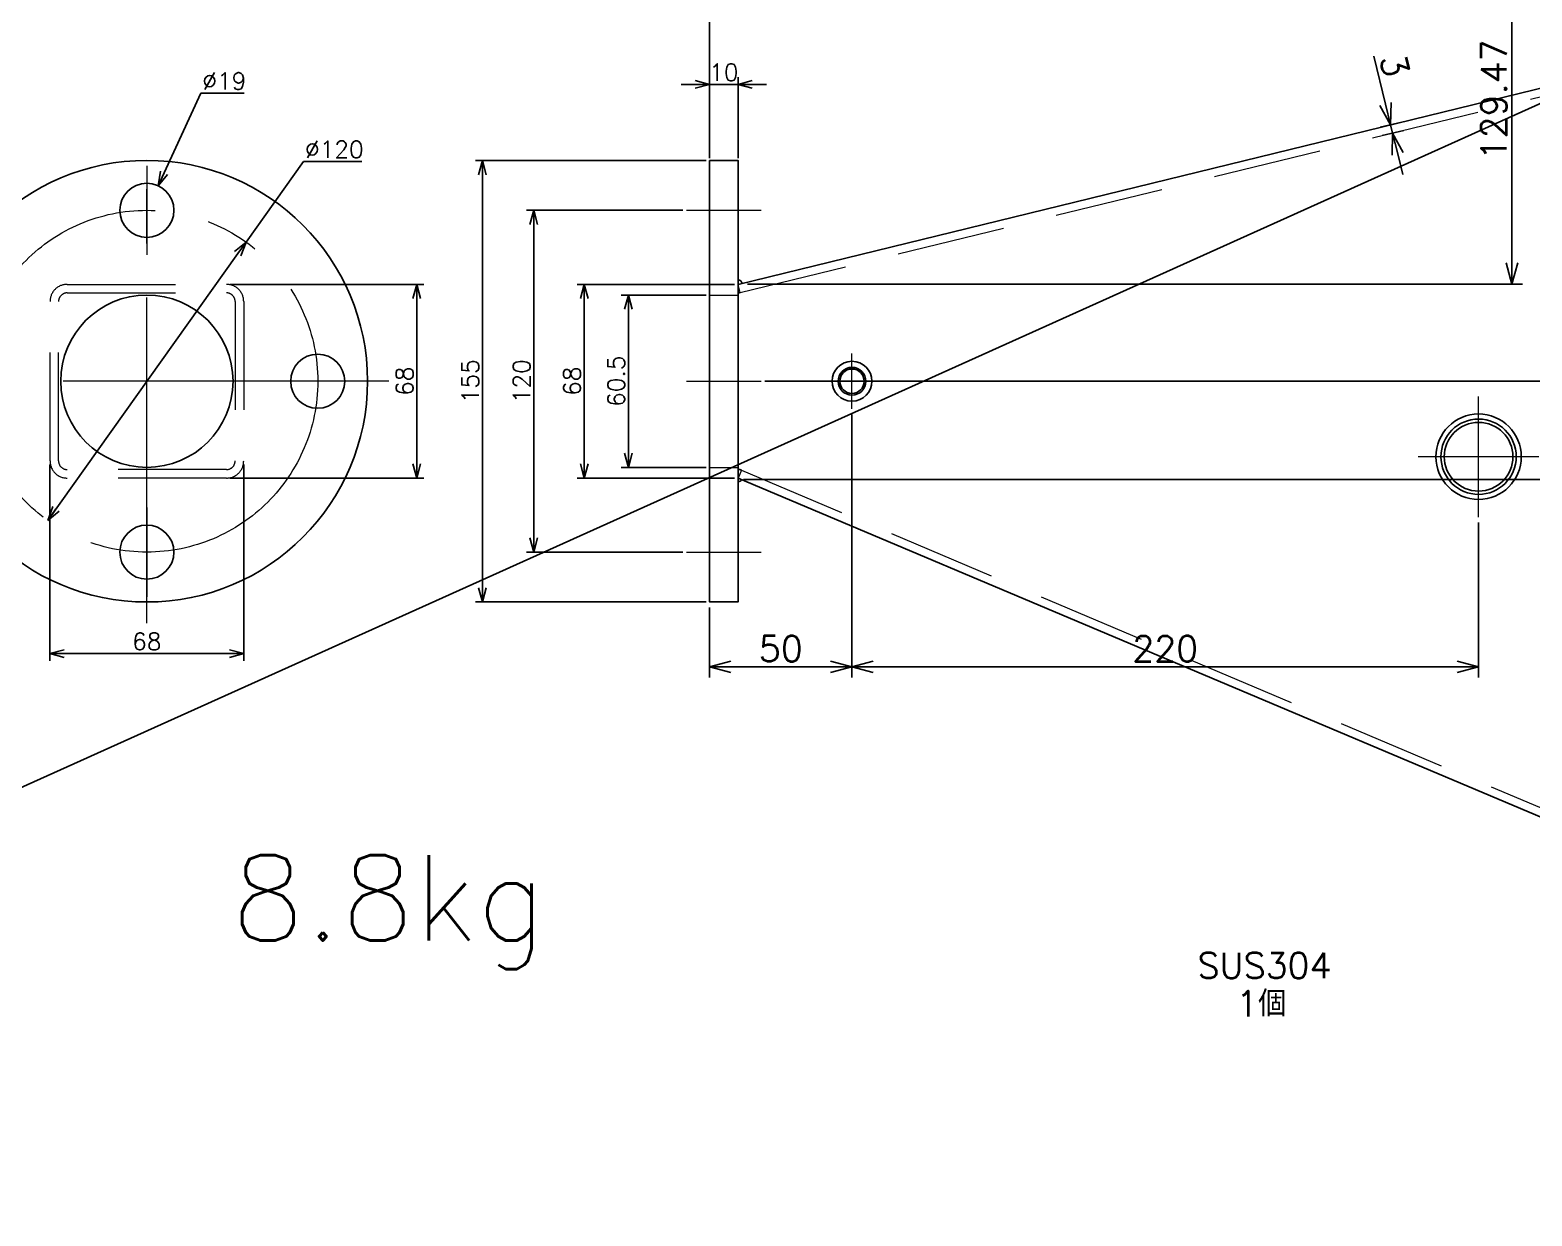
# Model space of a CAD drawing. Header units: millimetres. Extents: x -16130 to 36813, y -8099 to 27484.
# Drawn here: x 9068 to 9596, y 25434 to 25850 of the extents above; entities that cross this region are included whole.
import ezdxf

# ---------------------------------------------------------------- set-up
doc = ezdxf.new("R2010")
doc.units = ezdxf.units.MM
doc.header["$LTSCALE"] = 6
doc.header["$PDMODE"] = 99
doc.header["$PDSIZE"] = 1
doc.linetypes.add('CENTER2', pattern=[28.575, 19.05, -3.175, 3.175, -3.175])
doc.linetypes.add('HIDDEN', pattern=[9.525, 6.35, -3.175])
for name, color, linetype, lineweight in [('04_HIDDEN', 2, 'HIDDEN', 13), ('05_CENTER', 4, 'CENTER2', 13), ('08_DIM', 3, 'Continuous', 13)]:
    doc.layers.add(name, color=color, linetype=linetype, lineweight=lineweight)
doc.styles.add('KSS_TXT', font='txt.shx', dxfattribs={"bigfont": 'extfont2.shx'})
doc.dimstyles.new('KSS_DIM', dxfattribs={"dimtxt": 3, "dimasz": 2.5, "dimexe": 1.25, "dimexo": 0.625, "dimtad": 1, "dimdsep": 46, "dimtxsty": 'KSS_TXT', "dimblk": 'OPEN30', "dimcen": 0, "dimazin": 2, "dimtfac": 0.75, "dimtmove": 0, "dimatfit": 3, "dimldrblk": 'OPEN30', "dimfxl": 1, "dimtolj": 1, "dimarcsym": 0})
doc.dimstyles.new('KSS_DIM$3', dxfattribs={"dimtxt": 3, "dimasz": 2.5, "dimexe": 1.25, "dimexo": 0.625, "dimtad": 1, "dimtih": 1, "dimtoh": 1, "dimdsep": 46, "dimtxsty": 'KSS_TXT', "dimblk": 'OPEN30', "dimcen": 0, "dimazin": 2, "dimtfac": 0.75, "dimtofl": 0, "dimtmove": 0, "dimatfit": 3, "dimldrblk": 'OPEN30', "dimfxl": 1, "dimtolj": 1, "dimarcsym": 0})

# ---------------------------------------------------------------- blocks, each defined once
blk = doc.blocks.new('_Open30')
at = {"color": 0, "linetype": 'ByBlock', "lineweight": -2}
for p, q in [((-1, 0.268), (0, 0)), ((0, 0), (-1, -0.268)), ((0, 0), (-1, 0))]:
    blk.add_line(p, q, dxfattribs=at)
blk = doc.blocks.new('*D882')
at = {"layer": '08_DIM', "color": 0, "lineweight": -2, "transparency": 16777216}
for p, q in [((9138.54, 25760.66), (9206.58, 25760.66)), ((9204.08, 25755.66), (9204.08, 25697.66)), ((9138.54, 25692.66), (9206.58, 25692.66))]:
    blk.add_line(p, q, dxfattribs=at)
at = {"layer": 'Defpoints', "color": 0, "transparency": 16777216}
for p in [(9137.29, 25760.66), (9137.29, 25692.66), (9204.08, 25692.66)]:
    blk.add_point(p, dxfattribs=at)
at = {"layer": '08_DIM', "color": 0, "lineweight": -2, "transparency": 16777216, "xscale": 5, "yscale": 5, "zscale": 5}
for p, rotation in [((9204.08, 25760.66), 90), ((9204.08, 25692.66), 270)]:
    blk.add_blockref('_Open30', p, dxfattribs=dict(at, rotation=rotation))
at = {"layer": '08_DIM', "color": 0, "transparency": 16777216, "insert": (9199.83, 25726.66), "char_height": 6, "attachment_point": 5, "rotation": 90, "style": 'KSS_TXT'}
blk.add_mtext('\\A1;68', dxfattribs=at)
blk = doc.blocks.new('A$C2271572E_1_1_1')
at = {"color": 0}
for centre, radius in [((0, 0), 77.5), ((0, 60), 9.5), ((0, 0), 30.25), ((-60, 0), 9.5), ((60, 0), 9.5), ((0, -60), 9.5)]:
    blk.add_circle(centre, radius, dxfattribs=at)
at = {"layer": '04_HIDDEN'}
for points in [[(-28, 34), (28, 34, -0.414214), (34, 28), (34, -28, -0.414214), (28, -34), (-28, -34, -0.414214), (-34, -28), (-34, 28, -0.414214)], [(-28, 31), (28, 31, -0.414214), (31, 28), (31, -28, -0.414214), (28, -31), (-28, -31, -0.414214), (-31, -28), (-31, 28, -0.414214)]]:
    blk.add_lwpolyline(points, format="xyb", close=True, dxfattribs=at)
at = {"layer": '05_CENTER'}
for p, q in [((0, -84.96), (0, 84.96)), ((0, 75.66), (0, 44.34)), ((84.96, 0), (-84.96, 0)), ((0, -44.34), (0, -75.66))]:
    blk.add_line(p, q, dxfattribs=at)
blk.add_circle((0, 0), 60, dxfattribs=at)
blk = doc.blocks.new('*D883')
at = {"layer": '08_DIM', "color": 0, "lineweight": -2, "transparency": 16777216}
for p, q in [((9075.29, 25697.41), (9075.29, 25628.56)), ((9143.29, 25697.41), (9143.29, 25628.56)), ((9138.29, 25631.06), (9080.29, 25631.06))]:
    blk.add_line(p, q, dxfattribs=at)
at = {"layer": 'Defpoints', "color": 0, "transparency": 16777216}
for p in [(9075.29, 25698.66), (9143.29, 25698.66), (9075.29, 25631.06)]:
    blk.add_point(p, dxfattribs=at)
at = {"layer": '08_DIM', "color": 0, "lineweight": -2, "transparency": 16777216, "xscale": 5, "yscale": 5, "zscale": 5, "rotation": 180}
blk.add_blockref('_Open30', (9075.29, 25631.06), dxfattribs=at)
at = {"layer": '08_DIM', "color": 0, "lineweight": -2, "transparency": 16777216, "xscale": 5, "yscale": 5, "zscale": 5}
blk.add_blockref('_Open30', (9143.29, 25631.06), dxfattribs=at)
at = {"layer": '08_DIM', "color": 0, "transparency": 16777216, "insert": (9109.29, 25635.31), "char_height": 6, "attachment_point": 5, "style": 'KSS_TXT'}
blk.add_mtext('\\A1;68', dxfattribs=at)
blk = doc.blocks.new('*D884')
at = {"layer": '08_DIM', "color": 0, "lineweight": -2, "transparency": 16777216}
for p, q in [((9800.62, 25890.16), (9689.52, 25890.16)), ((9692.02, 25885.16), (9692.02, 25731.66)), ((9326.25, 25726.66), (9694.52, 25726.66))]:
    blk.add_line(p, q, dxfattribs=at)
at = {"layer": 'Defpoints', "color": 0, "transparency": 16777216}
for p in [(9801.87, 25890.16), (9325, 25726.66), (9692.02, 25726.66)]:
    blk.add_point(p, dxfattribs=at)
at = {"layer": '08_DIM', "color": 0, "lineweight": -2, "transparency": 16777216, "xscale": 5, "yscale": 5, "zscale": 5}
for p, rotation in [((9692.02, 25890.16), 90), ((9692.02, 25726.66), 270)]:
    blk.add_blockref('_Open30', p, dxfattribs=dict(at, rotation=rotation))
at = {"layer": '08_DIM', "color": 0, "transparency": 16777216, "insert": (9687.77, 25808.41), "char_height": 6, "attachment_point": 5, "rotation": 90, "style": 'KSS_TXT'}
blk.add_mtext('\\A1;163.5', dxfattribs=at)
blk = doc.blocks.new('*D886')
at = {"layer": '08_DIM', "color": 0, "lineweight": -2, "transparency": 16777216}
for p, q in [((9164.24, 25803.78), (9144.11, 25775.52)), ((9184.74, 25803.78), (9164.24, 25803.78)), ((9074.48, 25677.79), (9141.21, 25771.45))]:
    blk.add_line(p, q, dxfattribs=at)
at = {"layer": 'Defpoints', "color": 0, "transparency": 16777216}
for p in [(9144.11, 25775.52), (9074.48, 25677.79)]:
    blk.add_point(p, dxfattribs=at)
at = {"layer": '08_DIM', "color": 0, "lineweight": -2, "transparency": 16777216, "xscale": 5, "yscale": 5, "zscale": 5}
for p, rotation in [((9144.11, 25775.52), 54.5300275949727), ((9074.48, 25677.79), 234.5300275949728)]:
    blk.add_blockref('_Open30', p, dxfattribs=dict(at, rotation=rotation))
at = {"layer": '08_DIM', "color": 0, "transparency": 16777216, "insert": (9175.12, 25808.03), "char_height": 6, "attachment_point": 5, "style": 'KSS_TXT'}
blk.add_mtext('\\A1;%%C120', dxfattribs=at)
blk = doc.blocks.new('*D889')
at = {"layer": '08_DIM', "color": 0, "lineweight": -2, "transparency": 16777216}
for p, q in [((9297.47, 25786.66), (9242.63, 25786.66)), ((9245.13, 25781.66), (9245.13, 25671.66)), ((9297.47, 25666.66), (9242.63, 25666.66))]:
    blk.add_line(p, q, dxfattribs=at)
at = {"layer": 'Defpoints', "color": 0, "transparency": 16777216}
for p in [(9298.72, 25786.66), (9245.13, 25666.66), (9298.72, 25666.66)]:
    blk.add_point(p, dxfattribs=at)
at = {"layer": '08_DIM', "color": 0, "lineweight": -2, "transparency": 16777216, "xscale": 5, "yscale": 5, "zscale": 5}
for p, rotation in [((9245.13, 25786.66), 90), ((9245.13, 25666.66), 270)]:
    blk.add_blockref('_Open30', p, dxfattribs=dict(at, rotation=rotation))
at = {"layer": '08_DIM', "color": 0, "transparency": 16777216, "insert": (9240.88, 25726.66), "char_height": 6, "attachment_point": 5, "rotation": 90, "style": 'KSS_TXT'}
blk.add_mtext('\\A1;120', dxfattribs=at)
blk = doc.blocks.new('*D890')
at = {"layer": '08_DIM', "color": 0, "lineweight": -2, "transparency": 16777216}
for p, q in [((9306.87, 25804.91), (9306.87, 25937.22)), ((9801.87, 25934.72), (9311.87, 25934.72)), ((9806.87, 25891.41), (9806.87, 25937.22))]:
    blk.add_line(p, q, dxfattribs=at)
at = {"layer": 'Defpoints', "color": 0, "transparency": 16777216}
for p in [(9306.87, 25934.72), (9806.87, 25890.16), (9306.87, 25803.66)]:
    blk.add_point(p, dxfattribs=at)
at = {"layer": '08_DIM', "color": 0, "lineweight": -2, "transparency": 16777216, "xscale": 5, "yscale": 5, "zscale": 5, "rotation": 180}
blk.add_blockref('_Open30', (9306.87, 25934.72), dxfattribs=at)
at = {"layer": '08_DIM', "color": 0, "lineweight": -2, "transparency": 16777216, "xscale": 5, "yscale": 5, "zscale": 5}
blk.add_blockref('_Open30', (9806.87, 25934.72), dxfattribs=at)
at = {"layer": '08_DIM', "color": 0, "transparency": 16777216, "insert": (9556.87, 25938.98), "char_height": 6, "attachment_point": 5, "style": 'KSS_TXT'}
blk.add_mtext('\\A1;500', dxfattribs=at)
blk = doc.blocks.new('*D891')
at = {"layer": '08_DIM', "color": 0, "lineweight": -2, "transparency": 16777216}
for p, q in [((9301.87, 25830.84), (9296.87, 25830.84)), ((9306.87, 25804.91), (9306.87, 25833.34)), ((9306.87, 25830.84), (9316.87, 25830.84)), ((9316.87, 25804.91), (9316.87, 25833.34)), ((9321.87, 25830.84), (9326.87, 25830.84))]:
    blk.add_line(p, q, dxfattribs=at)
at = {"layer": 'Defpoints', "color": 0, "transparency": 16777216}
for p in [(9316.87, 25830.84), (9306.87, 25803.66), (9316.87, 25803.66)]:
    blk.add_point(p, dxfattribs=at)
at = {"layer": '08_DIM', "color": 0, "lineweight": -2, "transparency": 16777216, "xscale": 5, "yscale": 5, "zscale": 5}
blk.add_blockref('_Open30', (9306.87, 25830.84), dxfattribs=at)
at = {"layer": '08_DIM', "color": 0, "lineweight": -2, "transparency": 16777216, "xscale": 5, "yscale": 5, "zscale": 5, "rotation": 180}
blk.add_blockref('_Open30', (9316.87, 25830.84), dxfattribs=at)
at = {"layer": '08_DIM', "color": 0, "transparency": 16777216, "insert": (9311.87, 25835.09), "char_height": 6, "attachment_point": 5, "style": 'KSS_TXT'}
blk.add_mtext('\\A1;10', dxfattribs=at)
blk = doc.blocks.new('*D892')
at = {"layer": '08_DIM', "color": 0, "lineweight": -2, "transparency": 16777216}
for p, q in [((9305.62, 25804.16), (9224.63, 25804.16)), ((9227.13, 25799.16), (9227.13, 25654.16)), ((9305.62, 25649.16), (9224.63, 25649.16))]:
    blk.add_line(p, q, dxfattribs=at)
at = {"layer": 'Defpoints', "color": 0, "transparency": 16777216}
for p in [(9306.87, 25804.16), (9227.13, 25649.16), (9306.87, 25649.16)]:
    blk.add_point(p, dxfattribs=at)
at = {"layer": '08_DIM', "color": 0, "lineweight": -2, "transparency": 16777216, "xscale": 5, "yscale": 5, "zscale": 5}
for p, rotation in [((9227.13, 25804.16), 90), ((9227.13, 25649.16), 270)]:
    blk.add_blockref('_Open30', p, dxfattribs=dict(at, rotation=rotation))
at = {"layer": '08_DIM', "color": 0, "transparency": 16777216, "insert": (9222.87, 25726.66), "char_height": 6, "attachment_point": 5, "rotation": 90, "style": 'KSS_TXT'}
blk.add_mtext('\\A1;155', dxfattribs=at)
blk = doc.blocks.new('A$C30B32F76_1_1')
at = {"color": 0}
blk.add_line((-15, -12), (-45, -12), dxfattribs=at)
blk.add_lwpolyline([(-15, -7), (-45, -7), (-45, -42, 1.000008), (-15, -42)], format="xyb", close=True, dxfattribs=at)
at = {"layer": '05_CENTER'}
blk.add_line((-30, -2), (-30, -17), dxfattribs=at)
blk = doc.blocks.new('A$C580236FF_1_1')
at = {"color": 0}
for radius in [7, 4.86, 4.28]:
    blk.add_circle((0, 0), radius, dxfattribs=at)
at = {"layer": '05_CENTER'}
for p, q in [((0, -9.75), (0, 9.75)), ((9.75, 0), (-9.75, 0))]:
    blk.add_line(p, q, dxfattribs=at)
blk = doc.blocks.new('A$C4DCA1887_1_1')
at = {"color": 0}
for radius in [15, 13.22, 12.06]:
    blk.add_circle((0, 0), radius, dxfattribs=at)
at = {"layer": '05_CENTER'}
for p, q in [((0, -21.19), (0, 21.19)), ((21.19, 0), (-21.19, 0))]:
    blk.add_line(p, q, dxfattribs=at)
blk = doc.blocks.new('A$C63605BD2_1_1_1')
at = {"color": 0}
for p, q in [((-490, 77), (-5.71, 195.41)), ((-490, 9), (-6.17, -195.26))]:
    blk.add_line(p, q, dxfattribs=at)
for points in [[(0, -206.5), (-5, -206.5), (-5, 206.5), (0, 206.5)], [(-500, 120.5), (-490, 120.5), (-490, -34.5), (-500, -34.5)]]:
    blk.add_lwpolyline(points, close=True, dxfattribs=at)
at = {"color": 3}
for centre, radius, start, end in [((-4.25, 190.76), 4.88, 98.8311, 107.431), ((-490, 77), 1.5, 13.8582, 90), ((-490.75, 78.74), 4.88, 278.8311, 287.431), ((-490.91, 7.21), 5, 65.4564, 79.5156), ((-490, 9.19), 1.5, 270, 330.5665), ((-4.09, -190.71), 5, 245.4636, 259.517)]:
    blk.add_arc(centre, radius, start, end, dxfattribs=at)
at = {"layer": '04_HIDDEN'}
for p, q in [((-5, 192.5), (-5.71, 195.41)), ((-489.29, 74.09), (-5, 192.5)), ((-5, 192.5), (0, 192.5)), ((-489.29, 74.09), (-490, 77)), ((-500, 73.25), (-490, 73.25)), ((-500, 12.75), (-490, 12.75)), ((-488.83, 11.76), (-490, 9)), ((-488.83, 11.76), (-5, -192.5)), ((-5, -192.5), (-6.17, -195.26)), ((-5, -192.5), (0, -192.5))]:
    blk.add_line(p, q, dxfattribs=at)
at = {"layer": '05_CENTER'}
for p, q in [((-13.38, 192), (8.47, 192)), ((-508.15, 103), (-481.88, 103)), ((-13.38, 96), (8.47, 96)), ((-508.15, 43), (-481.88, 43)), ((-13.38, 0), (8.47, 0)), ((-508.15, -17), (-481.88, -17)), ((-13.38, -96), (8.47, -96)), ((-13.38, -192), (8.47, -192))]:
    blk.add_line(p, q, dxfattribs=at)
for name, p in [('A$C580236FF_1_1', (-450, 43)), ('A$C4DCA1887_1_1', (-230, 16.5))]:
    blk.add_blockref(name, p)
at = {"color": 0}
blk.add_blockref('A$C30B32F76_1_1', (-77, 0), dxfattribs=at)
blk = doc.blocks.new('*D894')
at = {"layer": '08_DIM', "color": 0, "lineweight": -2, "transparency": 16777216}
for p, q in [((9305.62, 25756.91), (9275.85, 25756.91)), ((9278.35, 25751.91), (9278.35, 25701.41)), ((9305.62, 25696.41), (9275.85, 25696.41))]:
    blk.add_line(p, q, dxfattribs=at)
at = {"layer": 'Defpoints', "color": 0, "transparency": 16777216}
for p in [(9306.87, 25756.91), (9278.35, 25696.41), (9306.87, 25696.41)]:
    blk.add_point(p, dxfattribs=at)
at = {"layer": '08_DIM', "color": 0, "lineweight": -2, "transparency": 16777216, "xscale": 5, "yscale": 5, "zscale": 5}
for p, rotation in [((9278.35, 25756.91), 90), ((9278.35, 25696.41), 270)]:
    blk.add_blockref('_Open30', p, dxfattribs=dict(at, rotation=rotation))
at = {"layer": '08_DIM', "color": 0, "transparency": 16777216, "insert": (9274.1, 25726.66), "char_height": 6, "attachment_point": 5, "rotation": 90, "style": 'KSS_TXT'}
blk.add_mtext('\\A1;60.5', dxfattribs=at)
blk = doc.blocks.new('*D1087')
at = {"layer": '08_DIM', "color": 0, "lineweight": -2, "transparency": 16777216}
for p, q in [((9326.25, 25726.66), (9694.52, 25726.66)), ((9692.02, 25688.66), (9692.02, 25721.66)), ((9792.24, 25683.66), (9689.52, 25683.66))]:
    blk.add_line(p, q, dxfattribs=at)
at = {"layer": 'Defpoints', "color": 0, "transparency": 16777216}
for p in [(9325, 25726.66), (9692.02, 25726.66), (9793.49, 25683.66)]:
    blk.add_point(p, dxfattribs=at)
at = {"layer": '08_DIM', "color": 0, "lineweight": -2, "transparency": 16777216, "xscale": 5, "yscale": 5, "zscale": 5}
for p, rotation in [((9692.02, 25726.66), 90), ((9692.02, 25683.66), 270)]:
    blk.add_blockref('_Open30', p, dxfattribs=dict(at, rotation=rotation))
at = {"layer": '08_DIM', "color": 0, "transparency": 16777216, "insert": (9687.77, 25705.16), "char_height": 6, "attachment_point": 5, "rotation": 90, "style": 'KSS_TXT'}
blk.add_mtext('\\A1;43', dxfattribs=at)
blk = doc.blocks.new('*D1088')
at = {"layer": '08_DIM', "color": 0, "lineweight": -2, "transparency": 16777216}
for p, q in [((9128.24, 25827.76), (9115.36, 25799.83)), ((9143.49, 25827.76), (9128.24, 25827.76))]:
    blk.add_line(p, q, dxfattribs=at)
at = {"layer": 'Defpoints', "color": 0, "transparency": 16777216}
for p in [(9113.27, 25795.29), (9105.32, 25778.03)]:
    blk.add_point(p, dxfattribs=at)
at = {"layer": '08_DIM', "color": 0, "lineweight": -2, "transparency": 16777216, "xscale": 5, "yscale": 5, "zscale": 5, "rotation": 245.2587843057391}
blk.add_blockref('_Open30', (9113.27, 25795.29), dxfattribs=at)
at = {"layer": '08_DIM', "color": 0, "transparency": 16777216, "insert": (9136.49, 25832.01), "char_height": 6, "attachment_point": 5, "style": 'KSS_TXT'}
blk.add_mtext('\\A1;%%C19', dxfattribs=at)
blk = doc.blocks.new('*D1089')
at = {"layer": '08_DIM', "color": 0, "lineweight": -2, "transparency": 16777216}
for p, q in [((9315.62, 25760.66), (9260.35, 25760.66)), ((9262.85, 25755.66), (9262.85, 25697.66)), ((9315.62, 25692.66), (9260.35, 25692.66))]:
    blk.add_line(p, q, dxfattribs=at)
at = {"layer": 'Defpoints', "color": 0, "transparency": 16777216}
for p in [(9316.87, 25760.66), (9262.85, 25692.66), (9316.87, 25692.66)]:
    blk.add_point(p, dxfattribs=at)
at = {"layer": '08_DIM', "color": 0, "lineweight": -2, "transparency": 16777216, "xscale": 5, "yscale": 5, "zscale": 5}
for p, rotation in [((9262.85, 25760.66), 90), ((9262.85, 25692.66), 270)]:
    blk.add_blockref('_Open30', p, dxfattribs=dict(at, rotation=rotation))
at = {"layer": '08_DIM', "color": 0, "transparency": 16777216, "insert": (9258.6, 25726.66), "char_height": 6, "attachment_point": 5, "rotation": 90, "style": 'KSS_TXT'}
blk.add_mtext('\\A1;68', dxfattribs=at)
blk = doc.blocks.new('*D1943')
at = {"layer": '08_DIM', "color": 0, "lineweight": -2, "transparency": 16777216}
for p, q in [((9800, 25890.16), (9584.85, 25890.16)), ((9588.6, 25882.66), (9588.6, 25768.18)), ((9320.24, 25760.68), (9592.35, 25760.68))]:
    blk.add_line(p, q, dxfattribs=at)
at = {"layer": 'Defpoints', "color": 0, "transparency": 16777216}
for p in [(9801.87, 25890.16), (9318.37, 25760.68), (9588.6, 25760.68)]:
    blk.add_point(p, dxfattribs=at)
at = {"layer": '08_DIM', "color": 0, "lineweight": -2, "transparency": 16777216, "xscale": 7.5, "yscale": 7.5, "zscale": 7.5}
for p, rotation in [((9588.6, 25890.16), 90), ((9588.6, 25760.68), 270)]:
    blk.add_blockref('_Open30', p, dxfattribs=dict(at, rotation=rotation))
at = {"layer": '08_DIM', "color": 0, "transparency": 16777216, "insert": (9582.23, 25825.42), "char_height": 9, "attachment_point": 5, "rotation": 90, "style": 'KSS_TXT'}
blk.add_mtext('\\A1;129.47', dxfattribs=at)
blk = doc.blocks.new('*D1944')
at = {"layer": '08_DIM', "color": 0, "lineweight": -2, "transparency": 16777216}
for p, q in [((9318.75, 25692.16), (9628.7, 25692.16)), ((9624.95, 25684.66), (9624.95, 25495.89)), ((9798.83, 25488.39), (9621.2, 25488.39))]:
    blk.add_line(p, q, dxfattribs=at)
at = {"layer": 'Defpoints', "color": 0, "transparency": 16777216}
for p in [(9316.88, 25692.16), (9624.95, 25488.39), (9800.71, 25488.39)]:
    blk.add_point(p, dxfattribs=at)
at = {"layer": '08_DIM', "color": 0, "lineweight": -2, "transparency": 16777216, "xscale": 7.5, "yscale": 7.5, "zscale": 7.5}
for p, rotation in [((9624.95, 25692.16), 90), ((9624.95, 25488.39), 270)]:
    blk.add_blockref('_Open30', p, dxfattribs=dict(at, rotation=rotation))
at = {"layer": '08_DIM', "color": 0, "transparency": 16777216, "insert": (9618.57, 25590.28), "char_height": 9, "attachment_point": 5, "rotation": 90, "style": 'KSS_TXT'}
blk.add_mtext('\\A1;203.76', dxfattribs=at)
blk = doc.blocks.new('*D2478')
at = {"layer": '08_DIM', "color": 0, "lineweight": -2, "transparency": 16777216}
for p, q in [((9544.2, 25823.96), (9540.11, 25840.72)), ((9549.91, 25817.64), (9542.34, 25815.79)), ((9550.62, 25814.72), (9543.05, 25812.87)), ((9546.7, 25813.76), (9545.99, 25816.68)), ((9548.48, 25806.48), (9550.26, 25799.19))]:
    blk.add_line(p, q, dxfattribs=at)
at = {"layer": 'Defpoints', "color": 0, "transparency": 16777216}
for p in [(9545.99, 25816.68), (9551.73, 25818.08), (9552.45, 25815.17)]:
    blk.add_point(p, dxfattribs=at)
at = {"layer": '08_DIM', "color": 0, "lineweight": -2, "transparency": 16777216, "xscale": 7.5, "yscale": 7.5, "zscale": 7.5}
for p, rotation in [((9545.99, 25816.68), 283.7399272600693), ((9546.7, 25813.76), 103.7399272600693)]:
    blk.add_blockref('_Open30', p, dxfattribs=dict(at, rotation=rotation))
at = {"layer": '08_DIM', "color": 0, "transparency": 16777216, "insert": (9547.46, 25837.5), "char_height": 9, "attachment_point": 5, "rotation": 283.7399, "style": 'KSS_TXT'}
blk.add_mtext('\\A1;3', dxfattribs=at)
blk = doc.blocks.new('*D2606')
at = {"layer": '08_DIM', "color": 0, "lineweight": -2, "transparency": 16777216}
for p, q in [((9356.87, 25715.03), (9356.87, 25622.65)), ((9306.87, 25647.28), (9306.87, 25622.65)), ((9349.37, 25626.4), (9314.37, 25626.4))]:
    blk.add_line(p, q, dxfattribs=at)
at = {"layer": 'Defpoints', "color": 0, "transparency": 16777216}
for p in [(9356.87, 25716.91), (9306.87, 25649.16), (9306.87, 25626.4)]:
    blk.add_point(p, dxfattribs=at)
at = {"layer": '08_DIM', "color": 0, "lineweight": -2, "transparency": 16777216, "xscale": 7.5, "yscale": 7.5, "zscale": 7.5, "rotation": 180}
blk.add_blockref('_Open30', (9306.87, 25626.4), dxfattribs=at)
at = {"layer": '08_DIM', "color": 0, "lineweight": -2, "transparency": 16777216, "xscale": 7.5, "yscale": 7.5, "zscale": 7.5}
blk.add_blockref('_Open30', (9356.87, 25626.4), dxfattribs=at)
at = {"layer": '08_DIM', "color": 0, "transparency": 16777216, "insert": (9331.87, 25632.78), "char_height": 9, "attachment_point": 5, "style": 'KSS_TXT'}
blk.add_mtext('\\A1;50', dxfattribs=at)
blk = doc.blocks.new('*D2607')
at = {"layer": '08_DIM', "color": 0, "lineweight": -2, "transparency": 16777216}
for p, q in [((9356.87, 25715.03), (9356.87, 25622.65)), ((9576.87, 25677.09), (9576.87, 25622.65)), ((9364.37, 25626.4), (9569.37, 25626.4))]:
    blk.add_line(p, q, dxfattribs=at)
at = {"layer": 'Defpoints', "color": 0, "transparency": 16777216}
for p in [(9356.87, 25716.91), (9576.87, 25678.97), (9576.87, 25626.4)]:
    blk.add_point(p, dxfattribs=at)
at = {"layer": '08_DIM', "color": 0, "lineweight": -2, "transparency": 16777216, "xscale": 7.5, "yscale": 7.5, "zscale": 7.5, "rotation": 180}
blk.add_blockref('_Open30', (9356.87, 25626.4), dxfattribs=at)
at = {"layer": '08_DIM', "color": 0, "lineweight": -2, "transparency": 16777216, "xscale": 7.5, "yscale": 7.5, "zscale": 7.5}
blk.add_blockref('_Open30', (9576.87, 25626.4), dxfattribs=at)
at = {"layer": '08_DIM', "color": 0, "transparency": 16777216, "insert": (9466.87, 25632.77), "char_height": 9, "attachment_point": 5, "style": 'KSS_TXT'}
blk.add_mtext('\\A1;220', dxfattribs=at)

msp = doc.modelspace()

# ---------------------------------------------------------------- linework, layer by layer
at = {"color": 2}
msp.add_line((10211.6629, 26100.07571), (8731.03843, 25433.64253), dxfattribs=at)

# ---------------------------------------------------------------- block references
for name, p in [('A$C63605BD2_1_1_1', (9806.87436, 25683.65839)), ('A$C2271572E_1_1_1', (9109.29437, 25726.65839))]:
    msp.add_blockref(name, p)

# ---------------------------------------------------------------- texts
at = {"layer": '08_DIM', "color": 6, "style": 'KSS_TXT'}
msp.add_text('8.8kg', height=30, dxfattribs=at).set_placement((9138.89718, 25530.32628))
at = {"layer": '08_DIM', "color": 4, "style": 'KSS_TXT'}
msp.add_text('SUS304', height=9, dxfattribs=at).set_placement((9478.19456, 25517.06201))
at = {"layer": '08_DIM', "color": 1, "style": 'KSS_TXT'}
msp.add_text('1個', height=9, dxfattribs=at).set_placement((9491.74293, 25503.68403))

# ---------------------------------------------------------------- dimensions: what is measured, and where the dimension line sits
at = {"layer": '08_DIM'}
for base, p1, p2, override, picture, middle in [((9306.87436, 25934.72317), (9806.87436, 25890.15839), (9306.87436, 25803.65839), {"dimscale": 2}, '*D890', (9556.87436, 25938.97734)), ((9316.87436, 25830.84366), (9306.87436, 25803.65839), (9316.87436, 25803.65839), {"dimscale": 2}, '*D891', (9311.87436, 25835.09366)), ((9306.87436, 25626.39883), (9356.87436, 25716.90717), (9306.87436, 25649.15839), {"dimscale": 3}, '*D2606', (9331.87436, 25632.78008)), ((9576.87436, 25626.39883), (9356.87436, 25716.90717), (9576.87436, 25678.96793), {"dimscale": 3}, '*D2607', (9466.87436, 25632.77383)), ((9075.29437, 25631.05552), (9143.29437, 25698.65839), (9075.29437, 25698.65839), {"dimscale": 2}, '*D883', (9109.29437, 25635.30552))]:
    dim = msp.add_linear_dim(base=base, p1=p1, p2=p2, dimstyle='KSS_DIM', override=override, dxfattribs=at)
    dim.commit()
    dim.dimension.update_dxf_attribs({"geometry": picture, "text_midpoint": middle})
at = {"layer": '08_DIM', "color": 1}
for base, p2, override, picture, middle in [((9588.60002, 25760.6841), (9318.36658, 25760.6841), {"dimscale": 3}, '*D1943', (9582.22502, 25825.42124)), ((9692.0211, 25726.65839), (9324.99529, 25726.65839), {"dimscale": 2}, '*D884', (9687.76693, 25808.40839))]:
    dim = msp.add_linear_dim(base=base, p1=(9801.87436, 25890.15839), p2=p2, angle=90, dimstyle='KSS_DIM', override=override, dxfattribs=at)
    dim.commit()
    dim.dimension.update_dxf_attribs({"geometry": picture, "text_midpoint": middle})
at = {"layer": '08_DIM'}
for base, p1, p2, angle, override, picture, middle in [((9545.98503, 25816.67872), (9552.44525, 25815.16995), (9551.73271, 25818.0841), 103.7399273, {"dimscale": 3}, '*D2478', (9547.45699, 25837.49914)), ((9227.13277, 25649.15839), (9306.87436, 25804.15839), (9306.87436, 25649.15839), 90, {"dimscale": 2}, '*D892', (9222.87444, 25726.65839)), ((9245.13401, 25666.65839), (9298.72009, 25786.65839), (9298.72009, 25666.65839), 90, {"dimscale": 2}, '*D889', (9240.88401, 25726.65839)), ((9204.07614, 25692.65839), (9137.29437, 25760.65839), (9137.29437, 25692.65839), 90, {"dimscale": 2}, '*D882', (9199.82614, 25726.65839)), ((9262.854, 25692.65839), (9316.87436, 25760.65839), (9316.87436, 25692.65839), 90, {"dimscale": 2}, '*D1089', (9258.604, 25726.65839)), ((9278.35011, 25696.40839), (9306.87436, 25756.90839), (9306.87436, 25696.40839), 90, {"dimscale": 2}, '*D894', (9274.09595, 25726.65839)), ((9692.0211, 25726.65839), (9793.48946, 25683.65839), (9324.99529, 25726.65839), 90, {"dimscale": 2}, '*D1087', (9687.7711, 25705.15839)), ((9624.94597, 25488.39406), (9316.87526, 25692.15801), (9800.70882, 25488.39406), 90, {"dimscale": 3}, '*D1944', (9618.57097, 25590.27603))]:
    dim = msp.add_linear_dim(base=base, p1=p1, p2=p2, angle=angle, dimstyle='KSS_DIM', override=override, dxfattribs=at)
    dim.commit()
    dim.dimension.update_dxf_attribs({"geometry": picture, "text_midpoint": middle})
for p1, p2, override, picture, middle in [((9105.31842, 25778.03042), (9113.27031, 25795.28636), {"dimscale": 2, "dimpost": '%%C<>'}, '*D1088', (9136.48646, 25827.76053)), ((9074.47779, 25677.7932), (9144.11094, 25775.52357), {"dimscale": 2, "dimpost": '%%C<>', "dimtix": 1, "dimatfit": 2}, '*D886', (9175.11602, 25803.77621))]:
    dim = msp.add_diameter_dim_2p(p1=p1, p2=p2, dimstyle='KSS_DIM$3', override=override, dxfattribs=at)
    dim.commit()
    dim.dimension.update_dxf_attribs({"geometry": picture, "text_midpoint": middle, "dimtype": 163})

doc.saveas('drawing.dxf')
